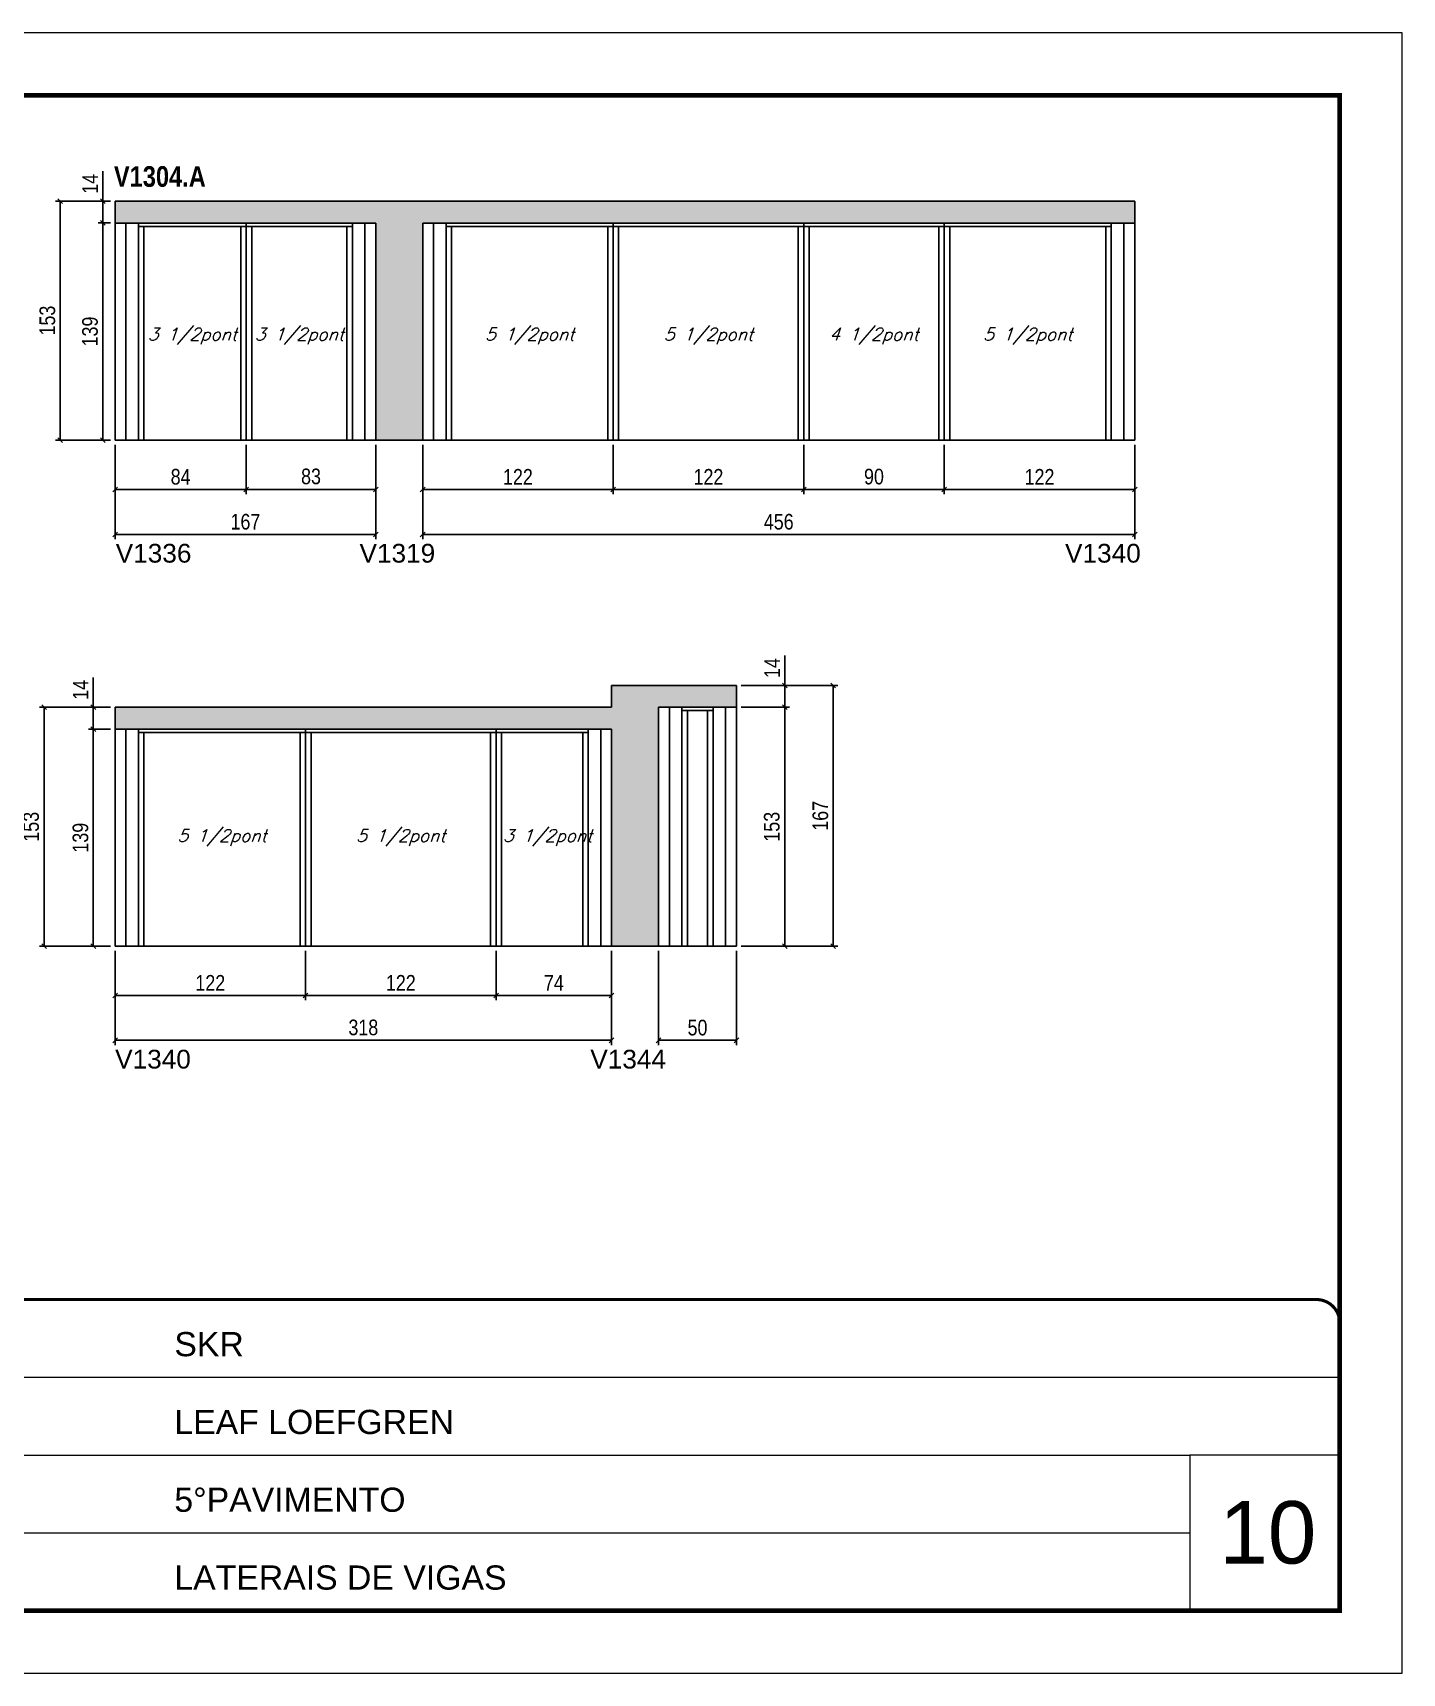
# Model space of a CAD drawing. Extents: x 3309 to 10384, y -2522 to 14608.
# Drawn here: x 5516 to 6393, y 11261 to 12311 of the extents above; entities that cross this region are included whole.
import ezdxf

# ---------------------------------------------------------------- set-up
doc = ezdxf.new("R2010")
doc.units = 0
doc.linetypes.add('CONTINUO', pattern=[0])
doc.linetypes.add('DASHED', pattern=[0.75, 0.5, -0.25])
for name, color, linetype in [('5', 5, 'Continuous'), ('COTA', 241, 'Continuous'), ('NOMENCLATURA', 7, 'Continuous'), ('Painéis', 200, 'Continuous'), ('SARR_2.2x7', 40, 'Continuous'), ('SARR_3.5x7', 81, 'Continuous'), ('texto', 7, 'Continuous')]:
    doc.layers.add(name, color=color, linetype=linetype)
for name, color, linetype, lineweight in [('CARIMBO', 255, 'Continuous', 9), ('Folhas', 255, 'Continuous', 9), ('SARRAFO DE PRESSAO', 251, 'DASHED', 9)]:
    doc.layers.add(name, color=color, linetype=linetype, lineweight=lineweight)
doc.styles.add('ARIAL', font='arial.ttf')
doc.styles.add('COTA TECNICA', font='techl___.ttf', dxfattribs={"height": 10})
doc.styles.add('Romans', font='romans.shx')
doc.styles.get("Standard").update_dxf_attribs({"font": 'arial.ttf'})
doc.styles.add('TECNICA', font='techb___.ttf', dxfattribs={"height": 10})
doc.dimstyles.new('PAINEL', dxfattribs={"dimtxt": 10, "dimasz": 3, "dimexe": 3, "dimexo": 3, "dimgap": 3, "dimtad": 1, "dimdec": 1, "dimzin": 12, "dimdsep": 46, "dimtxsty": 'COTA TECNICA', "dimblk1": 'OBLIQUE', "dimblk2": 'OBLIQUE', "dimsah": 1, "dimcen": 0.9, "dimclrd": 4, "dimclre": 4, "dimclrt": 240, "dimadec": 1, "dimazin": 3, "dimtfac": 1, "dimtdec": 1, "dimtmove": 0, "dimatfit": 3, "dimfxl": 1, "dimtolj": 1, "dimtzin": 12, "dimarcsym": 0})

# ---------------------------------------------------------------- blocks, each defined once
blk = doc.blocks.new('9999999999')
at = {"color": 30, "linetype": 'CONTINUO'}
for p, q in [((98564.6, 34379.6), (99584, 34379.6)), ((98564.6, 34329.8), (99488, 34329.8)), ((99584, 34329.8), (99488, 34329.8)), ((99488, 34329.8), (99488, 34230.2)), ((98564.6, 34280), (99488, 34280))]:
    blk.add_line(p, q, dxfattribs=at)
at = {"color": 30, "linetype": 'CONTINUO', "const_width": 2}
blk.add_lwpolyline([(99584, 34230.2), (99584, 34414.4, 0.414214), (99569, 34429.4), (98229, 34429.4, 0.414214), (98214, 34414.4), (98214, 34245.2, 0.414214), (98229, 34230.2), (99584, 34230.2)], format="xyb", dxfattribs=at)
at = {"layer": 'Folhas'}
blk.add_lwpolyline([(98139, 34190.2), (99624, 34190.2), (99624, 35240.2), (98139, 35240.2)], close=True, dxfattribs=at)
at = {"layer": 'Folhas', "color": 30, "const_width": 3}
blk.add_lwpolyline([(98214, 34230.2), (99584, 34230.2), (99584, 35200.2), (98214, 35200.2)], close=True, dxfattribs=at)
at = {"color": 7, "linetype": 'Continuous', "ltscale": 5, "style": 'ARIAL'}
for s, height, p in [('SKR', 15.48, (98837.7, 34393.1)), ('LEAF LOEFGREN', 15.483, (98837.7, 34343.3)), ('5°PAVIMENTO', 15.483, (98837.7, 34293.5)), ('LATERAIS DE VIGAS', 15.483, (98837.7, 34243.7))]:
    blk.add_text(s, height=height, dxfattribs=at).set_placement(p)
blk = doc.blocks.new('_Oblique')
at = {"color": 0, "linetype": 'ByBlock', "lineweight": -2}
blk.add_line((-0.5, -0.5), (0.5, 0.5), dxfattribs=at)
blk = doc.blocks.new('*D179')
at = {"layer": 'COTA', "color": 4, "linetype": 'ByBlock', "lineweight": -2, "transparency": 16777216}
for p, q in [((5568.6, 12047), (5568.6, 12015.4)), ((5652.6, 12047), (5652.6, 12015.4)), ((5652.6, 12018.4), (5568.6, 12018.4))]:
    blk.add_line(p, q, dxfattribs=at)
at = {"layer": 'Defpoints', "color": 0, "linetype": 'ByBlock', "transparency": 16777216}
for p in [(5568.6, 12050), (5652.6, 12050), (5568.6, 12018.4)]:
    blk.add_point(p, dxfattribs=at)
at = {"layer": 'COTA', "color": 4, "linetype": 'ByBlock', "lineweight": -2, "transparency": 16777216, "xscale": 3, "yscale": 3, "zscale": 3, "rotation": 180}
blk.add_blockref('_Oblique', (5568.6, 12018.4), dxfattribs=at)
at = {"layer": 'COTA', "color": 4, "linetype": 'ByBlock', "lineweight": -2, "transparency": 16777216, "xscale": 3, "yscale": 3, "zscale": 3}
blk.add_blockref('_Oblique', (5652.6, 12018.4), dxfattribs=at)
at = {"layer": 'COTA', "color": 240, "linetype": 'ByBlock', "transparency": 16777216, "insert": (5610.6, 12026.5), "char_height": 10, "attachment_point": 5, "style": 'COTA TECNICA'}
blk.add_mtext('\\A1;84', dxfattribs=at)
blk = doc.blocks.new('*D180')
at = {"layer": 'COTA', "color": 4, "lineweight": -2, "transparency": 16777216}
for p, q in [((5652.6, 12047), (5652.6, 12015.4)), ((5735.6, 12047), (5735.6, 12015.4)), ((5652.6, 12018.4), (5735.6, 12018.4))]:
    blk.add_line(p, q, dxfattribs=at)
at = {"layer": 'Defpoints', "color": 0, "transparency": 16777216}
for p in [(5652.6, 12050), (5735.6, 12050), (5735.6, 12018.4)]:
    blk.add_point(p, dxfattribs=at)
at = {"layer": 'COTA', "color": 4, "lineweight": -2, "transparency": 16777216, "xscale": 3, "yscale": 3, "zscale": 3, "rotation": 180}
blk.add_blockref('_Oblique', (5652.6, 12018.4), dxfattribs=at)
at = {"layer": 'COTA', "color": 4, "lineweight": -2, "transparency": 16777216, "xscale": 3, "yscale": 3, "zscale": 3}
blk.add_blockref('_Oblique', (5735.6, 12018.4), dxfattribs=at)
at = {"layer": 'COTA', "color": 240, "transparency": 16777216, "insert": (5694.1, 12026.7), "char_height": 10, "attachment_point": 5, "style": 'COTA TECNICA'}
blk.add_mtext('\\A1;83', dxfattribs=at)
blk = doc.blocks.new('*D181')
at = {"layer": 'COTA', "color": 4, "lineweight": -2, "transparency": 16777216}
for p, q in [((5565.6, 12189), (5557.8, 12189)), ((5560.8, 12189), (5560.8, 12050)), ((5565.6, 12050), (5557.8, 12050))]:
    blk.add_line(p, q, dxfattribs=at)
at = {"layer": 'Defpoints', "color": 0, "transparency": 16777216}
for p in [(5568.6, 12189), (5560.8, 12050), (5568.6, 12050)]:
    blk.add_point(p, dxfattribs=at)
at = {"layer": 'COTA', "color": 4, "lineweight": -2, "transparency": 16777216, "xscale": 3, "yscale": 3, "zscale": 3}
for p, rotation in [((5560.8, 12189), 90), ((5560.8, 12050), 270)]:
    blk.add_blockref('_Oblique', p, dxfattribs=dict(at, rotation=rotation))
at = {"layer": 'COTA', "color": 240, "transparency": 16777216, "insert": (5552.6, 12119.5), "char_height": 10, "attachment_point": 5, "rotation": 90, "style": 'COTA TECNICA'}
blk.add_mtext('\\A1;139', dxfattribs=at)
blk = doc.blocks.new('*D182')
at = {"layer": 'COTA', "color": 4, "lineweight": -2, "transparency": 16777216}
for p, q in [((5560.8, 12203), (5560.8, 12222.1)), ((5565.6, 12203), (5557.8, 12203)), ((5560.8, 12189), (5560.8, 12203)), ((5565.6, 12189), (5557.8, 12189))]:
    blk.add_line(p, q, dxfattribs=at)
at = {"layer": 'Defpoints', "color": 0, "transparency": 16777216}
for p in [(5560.8, 12203), (5568.6, 12203), (5568.6, 12189)]:
    blk.add_point(p, dxfattribs=at)
at = {"layer": 'COTA', "color": 4, "lineweight": -2, "transparency": 16777216, "xscale": 3, "yscale": 3, "zscale": 3}
for p, rotation in [((5560.8, 12203), 90), ((5560.8, 12189), 270)]:
    blk.add_blockref('_Oblique', p, dxfattribs=dict(at, rotation=rotation))
at = {"layer": 'COTA', "color": 240, "transparency": 16777216, "insert": (5552.7, 12214), "char_height": 10, "attachment_point": 5, "rotation": 90, "style": 'COTA TECNICA'}
blk.add_mtext('\\A1;14', dxfattribs=at)
blk = doc.blocks.new('*D183')
at = {"layer": 'COTA', "color": 4, "lineweight": -2, "transparency": 16777216}
for p, q in [((5565.6, 12203), (5530.5, 12203)), ((5533.5, 12050), (5533.5, 12203)), ((5565.6, 12050), (5530.5, 12050))]:
    blk.add_line(p, q, dxfattribs=at)
at = {"layer": 'Defpoints', "color": 0, "transparency": 16777216}
for p in [(5533.5, 12203), (5568.6, 12203), (5568.6, 12050)]:
    blk.add_point(p, dxfattribs=at)
at = {"layer": 'COTA', "color": 4, "lineweight": -2, "transparency": 16777216, "xscale": 3, "yscale": 3, "zscale": 3}
for p, rotation in [((5533.5, 12203), 90), ((5533.5, 12050), 270)]:
    blk.add_blockref('_Oblique', p, dxfattribs=dict(at, rotation=rotation))
at = {"layer": 'COTA', "color": 240, "transparency": 16777216, "insert": (5525.3, 12126.5), "char_height": 10, "attachment_point": 5, "rotation": 90, "style": 'COTA TECNICA'}
blk.add_mtext('\\A1;153', dxfattribs=at)
blk = doc.blocks.new('*D184')
at = {"layer": 'COTA', "color": 4, "lineweight": -2, "transparency": 16777216}
for p, q in [((5568.6, 12047), (5568.6, 11986.6)), ((5735.6, 12047), (5735.6, 11986.6)), ((5735.6, 11989.6), (5568.6, 11989.6))]:
    blk.add_line(p, q, dxfattribs=at)
at = {"layer": 'Defpoints', "color": 0, "transparency": 16777216}
for p in [(5568.6, 12050), (5735.6, 12050), (5568.6, 11989.6)]:
    blk.add_point(p, dxfattribs=at)
at = {"layer": 'COTA', "color": 4, "lineweight": -2, "transparency": 16777216, "xscale": 3, "yscale": 3, "zscale": 3, "rotation": 180}
blk.add_blockref('_Oblique', (5568.6, 11989.6), dxfattribs=at)
at = {"layer": 'COTA', "color": 4, "lineweight": -2, "transparency": 16777216, "xscale": 3, "yscale": 3, "zscale": 3}
blk.add_blockref('_Oblique', (5735.6, 11989.6), dxfattribs=at)
at = {"layer": 'COTA', "color": 240, "transparency": 16777216, "insert": (5652.1, 11997.7), "char_height": 10, "attachment_point": 5, "style": 'COTA TECNICA'}
blk.add_mtext('\\A1;167', dxfattribs=at)
blk = doc.blocks.new('*D185')
at = {"layer": 'COTA', "color": 4, "linetype": 'ByBlock', "lineweight": -2, "transparency": 16777216}
for p, q in [((5765.6, 12047), (5765.6, 12015.4)), ((5887.6, 12047), (5887.6, 12015.4)), ((5887.6, 12018.4), (5765.6, 12018.4))]:
    blk.add_line(p, q, dxfattribs=at)
at = {"layer": 'Defpoints', "color": 0, "linetype": 'ByBlock', "transparency": 16777216}
for p in [(5765.6, 12050), (5887.6, 12050), (5765.6, 12018.4)]:
    blk.add_point(p, dxfattribs=at)
at = {"layer": 'COTA', "color": 4, "linetype": 'ByBlock', "lineweight": -2, "transparency": 16777216, "xscale": 3, "yscale": 3, "zscale": 3, "rotation": 180}
blk.add_blockref('_Oblique', (5765.6, 12018.4), dxfattribs=at)
at = {"layer": 'COTA', "color": 4, "linetype": 'ByBlock', "lineweight": -2, "transparency": 16777216, "xscale": 3, "yscale": 3, "zscale": 3}
blk.add_blockref('_Oblique', (5887.6, 12018.4), dxfattribs=at)
at = {"layer": 'COTA', "color": 240, "linetype": 'ByBlock', "transparency": 16777216, "insert": (5826.6, 12026.5), "char_height": 10, "attachment_point": 5, "style": 'COTA TECNICA'}
blk.add_mtext('\\A1;122', dxfattribs=at)
blk = doc.blocks.new('*D186')
at = {"layer": 'COTA', "color": 4, "lineweight": -2, "transparency": 16777216}
for p, q in [((5887.6, 12047), (5887.6, 12015.4)), ((6009.6, 12047), (6009.6, 12015.4)), ((5887.6, 12018.4), (6009.6, 12018.4))]:
    blk.add_line(p, q, dxfattribs=at)
at = {"layer": 'Defpoints', "color": 0, "transparency": 16777216}
for p in [(5887.6, 12050), (6009.6, 12050), (6009.6, 12018.4)]:
    blk.add_point(p, dxfattribs=at)
at = {"layer": 'COTA', "color": 4, "lineweight": -2, "transparency": 16777216, "xscale": 3, "yscale": 3, "zscale": 3, "rotation": 180}
blk.add_blockref('_Oblique', (5887.6, 12018.4), dxfattribs=at)
at = {"layer": 'COTA', "color": 4, "lineweight": -2, "transparency": 16777216, "xscale": 3, "yscale": 3, "zscale": 3}
blk.add_blockref('_Oblique', (6009.6, 12018.4), dxfattribs=at)
at = {"layer": 'COTA', "color": 240, "transparency": 16777216, "insert": (5948.6, 12026.5), "char_height": 10, "attachment_point": 5, "style": 'COTA TECNICA'}
blk.add_mtext('\\A1;122', dxfattribs=at)
blk = doc.blocks.new('*D187')
at = {"layer": 'COTA', "color": 4, "lineweight": -2, "transparency": 16777216}
for p, q in [((6099.6, 12047), (6099.6, 12015.4)), ((6221.6, 12047), (6221.6, 12015.4)), ((6099.6, 12018.4), (6221.6, 12018.4))]:
    blk.add_line(p, q, dxfattribs=at)
at = {"layer": 'Defpoints', "color": 0, "transparency": 16777216}
for p in [(6099.6, 12050), (6221.6, 12050), (6221.6, 12018.4)]:
    blk.add_point(p, dxfattribs=at)
at = {"layer": 'COTA', "color": 4, "lineweight": -2, "transparency": 16777216, "xscale": 3, "yscale": 3, "zscale": 3, "rotation": 180}
blk.add_blockref('_Oblique', (6099.6, 12018.4), dxfattribs=at)
at = {"layer": 'COTA', "color": 4, "lineweight": -2, "transparency": 16777216, "xscale": 3, "yscale": 3, "zscale": 3}
blk.add_blockref('_Oblique', (6221.6, 12018.4), dxfattribs=at)
at = {"layer": 'COTA', "color": 240, "transparency": 16777216, "insert": (6160.6, 12026.5), "char_height": 10, "attachment_point": 5, "style": 'COTA TECNICA'}
blk.add_mtext('\\A1;122', dxfattribs=at)
blk = doc.blocks.new('*D188')
at = {"layer": 'COTA', "color": 4, "lineweight": -2, "transparency": 16777216}
for p, q in [((6009.6, 12047), (6009.6, 12015.4)), ((6099.6, 12047), (6099.6, 12015.4)), ((6009.6, 12018.4), (6099.6, 12018.4))]:
    blk.add_line(p, q, dxfattribs=at)
at = {"layer": 'Defpoints', "color": 0, "transparency": 16777216}
for p in [(6009.6, 12050), (6099.6, 12050), (6099.6, 12018.4)]:
    blk.add_point(p, dxfattribs=at)
at = {"layer": 'COTA', "color": 4, "lineweight": -2, "transparency": 16777216, "xscale": 3, "yscale": 3, "zscale": 3, "rotation": 180}
blk.add_blockref('_Oblique', (6009.6, 12018.4), dxfattribs=at)
at = {"layer": 'COTA', "color": 4, "lineweight": -2, "transparency": 16777216, "xscale": 3, "yscale": 3, "zscale": 3}
blk.add_blockref('_Oblique', (6099.6, 12018.4), dxfattribs=at)
at = {"layer": 'COTA', "color": 240, "transparency": 16777216, "insert": (6054.6, 12026.6), "char_height": 10, "attachment_point": 5, "style": 'COTA TECNICA'}
blk.add_mtext('\\A1;90', dxfattribs=at)
blk = doc.blocks.new('*D189')
at = {"layer": 'COTA', "color": 4, "lineweight": -2, "transparency": 16777216}
for p, q in [((5765.6, 12047), (5765.6, 11986.6)), ((6221.6, 12047), (6221.6, 11986.6)), ((6221.6, 11989.6), (5765.6, 11989.6))]:
    blk.add_line(p, q, dxfattribs=at)
at = {"layer": 'Defpoints', "color": 0, "transparency": 16777216}
for p in [(5765.6, 12050), (6221.6, 12050), (5765.6, 11989.6)]:
    blk.add_point(p, dxfattribs=at)
at = {"layer": 'COTA', "color": 4, "lineweight": -2, "transparency": 16777216, "xscale": 3, "yscale": 3, "zscale": 3, "rotation": 180}
blk.add_blockref('_Oblique', (5765.6, 11989.6), dxfattribs=at)
at = {"layer": 'COTA', "color": 4, "lineweight": -2, "transparency": 16777216, "xscale": 3, "yscale": 3, "zscale": 3}
blk.add_blockref('_Oblique', (6221.6, 11989.6), dxfattribs=at)
at = {"layer": 'COTA', "color": 240, "transparency": 16777216, "insert": (5993.6, 11997.7), "char_height": 10, "attachment_point": 5, "style": 'COTA TECNICA'}
blk.add_mtext('\\A1;456', dxfattribs=at)
blk = doc.blocks.new('*D190')
at = {"layer": 'COTA', "color": 4, "linetype": 'ByBlock', "lineweight": -2, "transparency": 16777216}
for p, q in [((5568.6, 11723), (5568.6, 11691.5)), ((5690.6, 11723), (5690.6, 11691.5)), ((5690.6, 11694.5), (5568.6, 11694.5))]:
    blk.add_line(p, q, dxfattribs=at)
at = {"layer": 'Defpoints', "color": 0, "linetype": 'ByBlock', "transparency": 16777216}
for p in [(5568.6, 11726), (5690.6, 11726), (5568.6, 11694.5)]:
    blk.add_point(p, dxfattribs=at)
at = {"layer": 'COTA', "color": 4, "linetype": 'ByBlock', "lineweight": -2, "transparency": 16777216, "xscale": 3, "yscale": 3, "zscale": 3, "rotation": 180}
blk.add_blockref('_Oblique', (5568.6, 11694.5), dxfattribs=at)
at = {"layer": 'COTA', "color": 4, "linetype": 'ByBlock', "lineweight": -2, "transparency": 16777216, "xscale": 3, "yscale": 3, "zscale": 3}
blk.add_blockref('_Oblique', (5690.6, 11694.5), dxfattribs=at)
at = {"layer": 'COTA', "color": 240, "linetype": 'ByBlock', "transparency": 16777216, "insert": (5629.6, 11702.6), "char_height": 10, "attachment_point": 5, "style": 'COTA TECNICA'}
blk.add_mtext('\\A1;122', dxfattribs=at)
blk = doc.blocks.new('*D191')
at = {"layer": 'COTA', "color": 4, "lineweight": -2, "transparency": 16777216}
for p, q in [((5690.6, 11723), (5690.6, 11691.5)), ((5812.6, 11723), (5812.6, 11691.5)), ((5690.6, 11694.5), (5812.6, 11694.5))]:
    blk.add_line(p, q, dxfattribs=at)
at = {"layer": 'Defpoints', "color": 0, "transparency": 16777216}
for p in [(5690.6, 11726), (5812.6, 11726), (5812.6, 11694.5)]:
    blk.add_point(p, dxfattribs=at)
at = {"layer": 'COTA', "color": 4, "lineweight": -2, "transparency": 16777216, "xscale": 3, "yscale": 3, "zscale": 3, "rotation": 180}
blk.add_blockref('_Oblique', (5690.6, 11694.5), dxfattribs=at)
at = {"layer": 'COTA', "color": 4, "lineweight": -2, "transparency": 16777216, "xscale": 3, "yscale": 3, "zscale": 3}
blk.add_blockref('_Oblique', (5812.6, 11694.5), dxfattribs=at)
at = {"layer": 'COTA', "color": 240, "transparency": 16777216, "insert": (5751.6, 11702.6), "char_height": 10, "attachment_point": 5, "style": 'COTA TECNICA'}
blk.add_mtext('\\A1;122', dxfattribs=at)
blk = doc.blocks.new('*D192')
at = {"layer": 'COTA', "color": 4, "lineweight": -2, "transparency": 16777216}
for p, q in [((5812.6, 11723), (5812.6, 11691.5)), ((5886.6, 11723), (5886.6, 11691.5)), ((5812.6, 11694.5), (5886.6, 11694.5))]:
    blk.add_line(p, q, dxfattribs=at)
at = {"layer": 'Defpoints', "color": 0, "transparency": 16777216}
for p in [(5812.6, 11726), (5886.6, 11726), (5886.6, 11694.5)]:
    blk.add_point(p, dxfattribs=at)
at = {"layer": 'COTA', "color": 4, "lineweight": -2, "transparency": 16777216, "xscale": 3, "yscale": 3, "zscale": 3, "rotation": 180}
blk.add_blockref('_Oblique', (5812.6, 11694.5), dxfattribs=at)
at = {"layer": 'COTA', "color": 4, "lineweight": -2, "transparency": 16777216, "xscale": 3, "yscale": 3, "zscale": 3}
blk.add_blockref('_Oblique', (5886.6, 11694.5), dxfattribs=at)
at = {"layer": 'COTA', "color": 240, "transparency": 16777216, "insert": (5849.6, 11702.6), "char_height": 10, "attachment_point": 5, "style": 'COTA TECNICA'}
blk.add_mtext('\\A1;74', dxfattribs=at)
blk = doc.blocks.new('*D193')
at = {"layer": 'COTA', "color": 4, "lineweight": -2, "transparency": 16777216}
for p, q in [((5554.7, 11879), (5554.7, 11898.1)), ((5565.6, 11879), (5551.7, 11879)), ((5554.7, 11865), (5554.7, 11879)), ((5565.6, 11865), (5551.7, 11865))]:
    blk.add_line(p, q, dxfattribs=at)
at = {"layer": 'Defpoints', "color": 0, "transparency": 16777216}
for p in [(5554.7, 11879), (5568.6, 11879), (5568.6, 11865)]:
    blk.add_point(p, dxfattribs=at)
at = {"layer": 'COTA', "color": 4, "lineweight": -2, "transparency": 16777216, "xscale": 3, "yscale": 3, "zscale": 3}
for p, rotation in [((5554.7, 11879), 90), ((5554.7, 11865), 270)]:
    blk.add_blockref('_Oblique', p, dxfattribs=dict(at, rotation=rotation))
at = {"layer": 'COTA', "color": 240, "transparency": 16777216, "insert": (5546.6, 11890.1), "char_height": 10, "attachment_point": 5, "rotation": 90, "style": 'COTA TECNICA'}
blk.add_mtext('\\A1;14', dxfattribs=at)
blk = doc.blocks.new('*D194')
at = {"layer": 'COTA', "color": 4, "lineweight": -2, "transparency": 16777216}
for p, q in [((5565.6, 11865), (5551.7, 11865)), ((5554.7, 11865), (5554.7, 11726)), ((5565.6, 11726), (5551.7, 11726))]:
    blk.add_line(p, q, dxfattribs=at)
at = {"layer": 'Defpoints', "color": 0, "transparency": 16777216}
for p in [(5568.6, 11865), (5554.7, 11726), (5568.6, 11726)]:
    blk.add_point(p, dxfattribs=at)
at = {"layer": 'COTA', "color": 4, "lineweight": -2, "transparency": 16777216, "xscale": 3, "yscale": 3, "zscale": 3}
for p, rotation in [((5554.7, 11865), 90), ((5554.7, 11726), 270)]:
    blk.add_blockref('_Oblique', p, dxfattribs=dict(at, rotation=rotation))
at = {"layer": 'COTA', "color": 240, "transparency": 16777216, "insert": (5546.5, 11795.5), "char_height": 10, "attachment_point": 5, "rotation": 90, "style": 'COTA TECNICA'}
blk.add_mtext('\\A1;139', dxfattribs=at)
blk = doc.blocks.new('*D195')
at = {"layer": 'COTA', "color": 4, "lineweight": -2, "transparency": 16777216}
for p, q in [((5565.6, 11879), (5520.2, 11879)), ((5523.2, 11726), (5523.2, 11879)), ((5565.6, 11726), (5520.2, 11726))]:
    blk.add_line(p, q, dxfattribs=at)
at = {"layer": 'Defpoints', "color": 0, "transparency": 16777216}
for p in [(5523.2, 11879), (5568.6, 11879), (5568.6, 11726)]:
    blk.add_point(p, dxfattribs=at)
at = {"layer": 'COTA', "color": 4, "lineweight": -2, "transparency": 16777216, "xscale": 3, "yscale": 3, "zscale": 3}
for p, rotation in [((5523.2, 11879), 90), ((5523.2, 11726), 270)]:
    blk.add_blockref('_Oblique', p, dxfattribs=dict(at, rotation=rotation))
at = {"layer": 'COTA', "color": 240, "transparency": 16777216, "insert": (5514.9, 11802.5), "char_height": 10, "attachment_point": 5, "rotation": 90, "style": 'COTA TECNICA'}
blk.add_mtext('\\A1;153', dxfattribs=at)
blk = doc.blocks.new('*D196')
at = {"layer": 'COTA', "color": 4, "lineweight": -2, "transparency": 16777216}
for p, q in [((5916.6, 11723), (5916.6, 11662.8)), ((5966.6, 11723), (5966.6, 11662.8)), ((5916.6, 11665.8), (5966.6, 11665.8))]:
    blk.add_line(p, q, dxfattribs=at)
at = {"layer": 'Defpoints', "color": 0, "transparency": 16777216}
for p in [(5916.6, 11726), (5966.6, 11726), (5966.6, 11665.8)]:
    blk.add_point(p, dxfattribs=at)
at = {"layer": 'COTA', "color": 4, "lineweight": -2, "transparency": 16777216, "xscale": 3, "yscale": 3, "zscale": 3, "rotation": 180}
blk.add_blockref('_Oblique', (5916.6, 11665.8), dxfattribs=at)
at = {"layer": 'COTA', "color": 4, "lineweight": -2, "transparency": 16777216, "xscale": 3, "yscale": 3, "zscale": 3}
blk.add_blockref('_Oblique', (5966.6, 11665.8), dxfattribs=at)
at = {"layer": 'COTA', "color": 240, "transparency": 16777216, "insert": (5941.6, 11673.9), "char_height": 10, "attachment_point": 5, "style": 'COTA TECNICA'}
blk.add_mtext('\\A1;50', dxfattribs=at)
blk = doc.blocks.new('*D197')
at = {"layer": 'COTA', "color": 4, "lineweight": -2, "transparency": 16777216}
for p, q in [((5969.6, 11879), (6000.5, 11879)), ((5997.5, 11879), (5997.5, 11726)), ((5969.6, 11726), (6000.5, 11726))]:
    blk.add_line(p, q, dxfattribs=at)
at = {"layer": 'Defpoints', "color": 0, "transparency": 16777216}
for p in [(5966.6, 11879), (5966.6, 11726), (5997.5, 11726)]:
    blk.add_point(p, dxfattribs=at)
at = {"layer": 'COTA', "color": 4, "lineweight": -2, "transparency": 16777216, "xscale": 3, "yscale": 3, "zscale": 3}
for p, rotation in [((5997.5, 11879), 90), ((5997.5, 11726), 270)]:
    blk.add_blockref('_Oblique', p, dxfattribs=dict(at, rotation=rotation))
at = {"layer": 'COTA', "color": 240, "transparency": 16777216, "insert": (5989.2, 11802.5), "char_height": 10, "attachment_point": 5, "rotation": 90, "style": 'COTA TECNICA'}
blk.add_mtext('\\A1;153', dxfattribs=at)
blk = doc.blocks.new('*D198')
at = {"layer": 'COTA', "color": 4, "lineweight": -2, "transparency": 16777216}
for p, q in [((5997.5, 11893), (5997.5, 11912.1)), ((5969.6, 11893), (6000.5, 11893)), ((5997.5, 11879), (5997.5, 11893)), ((5969.6, 11879), (6000.5, 11879))]:
    blk.add_line(p, q, dxfattribs=at)
at = {"layer": 'Defpoints', "color": 0, "transparency": 16777216}
for p in [(5966.6, 11893), (5997.5, 11893), (5966.6, 11879)]:
    blk.add_point(p, dxfattribs=at)
at = {"layer": 'COTA', "color": 4, "lineweight": -2, "transparency": 16777216, "xscale": 3, "yscale": 3, "zscale": 3}
for p, rotation in [((5997.5, 11893), 90), ((5997.5, 11879), 270)]:
    blk.add_blockref('_Oblique', p, dxfattribs=dict(at, rotation=rotation))
at = {"layer": 'COTA', "color": 240, "transparency": 16777216, "insert": (5989.4, 11904.1), "char_height": 10, "attachment_point": 5, "rotation": 90, "style": 'COTA TECNICA'}
blk.add_mtext('\\A1;14', dxfattribs=at)
blk = doc.blocks.new('*D199')
at = {"layer": 'COTA', "color": 4, "lineweight": -2, "transparency": 16777216}
for p, q in [((5969.6, 11893), (6031.4, 11893)), ((6028.4, 11726), (6028.4, 11893)), ((5969.6, 11726), (6031.4, 11726))]:
    blk.add_line(p, q, dxfattribs=at)
at = {"layer": 'Defpoints', "color": 0, "transparency": 16777216}
for p in [(5966.6, 11893), (6028.4, 11893), (5966.6, 11726)]:
    blk.add_point(p, dxfattribs=at)
at = {"layer": 'COTA', "color": 4, "lineweight": -2, "transparency": 16777216, "xscale": 3, "yscale": 3, "zscale": 3}
for p, rotation in [((6028.4, 11893), 90), ((6028.4, 11726), 270)]:
    blk.add_blockref('_Oblique', p, dxfattribs=dict(at, rotation=rotation))
at = {"layer": 'COTA', "color": 240, "transparency": 16777216, "insert": (6020.3, 11809.5), "char_height": 10, "attachment_point": 5, "rotation": 90, "style": 'COTA TECNICA'}
blk.add_mtext('\\A1;167', dxfattribs=at)
blk = doc.blocks.new('*D200')
at = {"layer": 'COTA', "color": 4, "lineweight": -2, "transparency": 16777216}
for p, q in [((5568.6, 11723), (5568.6, 11662.8)), ((5886.6, 11723), (5886.6, 11662.8)), ((5886.6, 11665.8), (5568.6, 11665.8))]:
    blk.add_line(p, q, dxfattribs=at)
at = {"layer": 'Defpoints', "color": 0, "transparency": 16777216}
for p in [(5568.6, 11726), (5886.6, 11726), (5568.6, 11665.8)]:
    blk.add_point(p, dxfattribs=at)
at = {"layer": 'COTA', "color": 4, "lineweight": -2, "transparency": 16777216, "xscale": 3, "yscale": 3, "zscale": 3, "rotation": 180}
blk.add_blockref('_Oblique', (5568.6, 11665.8), dxfattribs=at)
at = {"layer": 'COTA', "color": 4, "lineweight": -2, "transparency": 16777216, "xscale": 3, "yscale": 3, "zscale": 3}
blk.add_blockref('_Oblique', (5886.6, 11665.8), dxfattribs=at)
at = {"layer": 'COTA', "color": 240, "transparency": 16777216, "insert": (5727.6, 11674), "char_height": 10, "attachment_point": 5, "style": 'COTA TECNICA'}
blk.add_mtext('\\A1;318', dxfattribs=at)

msp = doc.modelspace()

# ---------------------------------------------------------------- hatches: boundary and pattern name
at = {"layer": 'COTA'}
h = msp.add_hatch(dxfattribs=at)
h.set_pattern_fill('AR-CONC', color=256, scale=0.03)
h.set_pattern_definition([(50, (37.3026, -23.449), (5.46554, -0.4781726), [0.5715, -6.2865]), (355, (37.3026, -23.449), (-1.0573026, 5.7317054), [0.4572, -5.0292175]), (100.451445, (37.758, -23.489), (4.4082374, 5.2535326), [0.4857003, -5.3427073]), (46.1842, (37.3026, -21.925), (8.1323712, -1.26127), [0.85725, -9.42975]), (96.63556, (37.98, -22.03), (7.122124, 7.4227837), [0.7285507, -8.014068]), (351.18415, (37.303, -21.925), (7.122124, 7.4227837), [0.685799, -7.543792]), (21, (38.0646, -22.306), (4.5484317, -3.067956), [0.5715, -6.2865]), (326, (38.0646, -22.306), (1.8540609, 5.525639), [0.4572, -5.0292]), (71.451445, (38.4436, -22.562), (6.4024926, 2.457683), [0.4857003, -5.3426981]), (37.5, (37.3026, -23.449), (0.0926581, 2.53665117), [0, -4.96824, 0, -5.1054, 0, -5.04825]), (7.5, (37.3026, -23.449), (2.0045899, 3.00541724), [0, -2.91084, 0, -4.85394, 0, -1.92405]), (327.5, (35.6033, -23.449), (4.06771786, -0.17186232), [0, -1.905, 0, -5.9436, 0, -7.8867]), (317.5, (34.8413, -23.449), (4.4438754, 0.7627947), [0, -2.4765, 0, -3.94716, 0, -5.6007])])
h.paths.add_polyline_path([(5735.6, 12049.95), (5765.6, 12049.95), (5765.6, 12188.95), (6221.6, 12188.95), (6221.6, 12202.95), (5568.6, 12202.95), (5568.6, 12188.95), (5735.6, 12188.95)])
h = msp.add_hatch(dxfattribs=at)
h.set_pattern_fill('AR-CONC', color=256, scale=0.03)
h.set_pattern_definition([(50, (37.3026, -58.06), (5.46554, -0.4781726), [0.5715, -6.2865]), (355, (37.3026, -58.06), (-1.0573026, 5.7317054), [0.4572, -5.0292175]), (100.451445, (37.758, -58.1), (4.4082374, 5.2535326), [0.4857003, -5.3427073]), (46.1842, (37.3026, -56.536), (8.1323712, -1.26127), [0.85725, -9.42975]), (96.63556, (37.98, -56.641), (7.122124, 7.4227837), [0.7285507, -8.014068]), (351.18415, (37.303, -56.536), (7.122124, 7.422784), [0.685799, -7.543792]), (21, (38.0646, -56.917), (4.5484317, -3.067956), [0.5715, -6.2865]), (326, (38.0646, -56.917), (1.8540609, 5.525639), [0.4572, -5.0292]), (71.451445, (38.4436, -57.1726), (6.4024926, 2.457683), [0.4857003, -5.3426981]), (37.5, (37.3026, -58.06), (0.0926581, 2.53665117), [0, -4.96824, 0, -5.1054, 0, -5.04825]), (7.5, (37.3026, -58.06), (2.0045899, 3.00541724), [0, -2.91084, 0, -4.85394, 0, -1.92405]), (327.5, (35.6033, -58.06), (4.06771786, -0.17186232), [0, -1.905, 0, -5.9436, 0, -7.8867]), (317.5, (34.8413, -58.06), (4.4438754, 0.7627947), [0, -2.4765, 0, -3.94716, 0, -5.6007])])
h.paths.add_polyline_path([(5886.6, 11726.02), (5916.6, 11726.02), (5916.6, 11879.02), (5966.6, 11879.02), (5966.6, 11893.02), (5886.6, 11893.02), (5886.6, 11879.02), (5568.6, 11879.02), (5568.6, 11865.02), (5886.6, 11865.02)])

# ---------------------------------------------------------------- linework, layer by layer
for p, q in [((5568.6, 12188.95), (5568.6, 12202.95)), ((5568.6, 12202.95), (6221.6, 12202.95)), ((6221.6, 12202.95), (6221.6, 12188.95)), ((5735.6, 12049.95), (5765.6, 12049.95)), ((5886.6, 11879.02), (5886.6, 11893.02)), ((5886.6, 11893.02), (5966.6, 11893.02)), ((5966.6, 11893.02), (5966.6, 11879.02)), ((5568.6, 11865.02), (5568.6, 11879.02)), ((5568.6, 11879.02), (5886.6, 11879.02)), ((5886.6, 11726.02), (5916.6, 11726.02))]:
    msp.add_line(p, q, dxfattribs=at)
at = {"layer": 'Painéis', "linetype": 'ByBlock'}
for p, q in [((5735.6, 12188.95), (5568.6, 12188.95)), ((5568.6, 12049.95), (5568.6, 12188.95)), ((5652.6, 12049.95), (5652.6, 12188.95)), ((5735.6, 12049.95), (5735.6, 12188.95)), ((6221.6, 12188.95), (5765.6, 12188.95)), ((5765.6, 12049.95), (5765.6, 12188.95)), ((5887.6, 12049.95), (5887.6, 12188.95)), ((6009.6, 12049.95), (6009.6, 12188.95)), ((6099.6, 12049.95), (6099.6, 12188.95)), ((6221.6, 12049.95), (6221.6, 12188.95)), ((5735.6, 12049.95), (5568.6, 12049.95)), ((6221.6, 12049.95), (5765.6, 12049.95)), ((5916.6, 11726.02), (5916.6, 11879.02)), ((5916.6, 11879.02), (5966.6, 11879.02)), ((5966.6, 11879.02), (5966.6, 11726.02)), ((5886.6, 11865.02), (5568.6, 11865.02)), ((5568.6, 11726.02), (5568.6, 11865.02)), ((5690.6, 11726.02), (5690.6, 11865.02)), ((5812.6, 11726.02), (5812.6, 11865.02)), ((5886.6, 11726.02), (5886.6, 11865.02)), ((5886.6, 11726.02), (5568.6, 11726.02)), ((5966.6, 11726.02), (5916.6, 11726.02))]:
    msp.add_line(p, q, dxfattribs=at)
at = {"layer": 'SARR_2.2x7', "linetype": 'Continuous'}
for p, q in [((5575.6, 12049.95), (5575.6, 12188.95)), ((5652.6, 12186.75), (5583.6, 12186.75)), ((5720.6, 12186.75), (5652.6, 12186.75)), ((5728.6, 12049.95), (5728.6, 12188.95)), ((5772.6, 12049.95), (5772.6, 12188.95)), ((5887.6, 12186.75), (5780.6, 12186.75)), ((6009.6, 12186.75), (5887.6, 12186.75)), ((6099.6, 12186.75), (6009.6, 12186.75)), ((6206.6, 12186.75), (6099.6, 12186.75)), ((6214.6, 12049.95), (6214.6, 12188.95)), ((5923.6, 11726.02), (5923.6, 11879.02)), ((5951.6, 11876.82), (5931.6, 11876.82)), ((5959.6, 11726.02), (5959.6, 11879.02)), ((5575.6, 11726.02), (5575.6, 11865.02)), ((5879.6, 11726.02), (5879.6, 11865.02)), ((5690.6, 11862.82), (5583.6, 11862.82)), ((5812.6, 11862.82), (5690.6, 11862.82)), ((5871.6, 11862.82), (5812.6, 11862.82))]:
    msp.add_line(p, q, dxfattribs=at)
at = {"layer": 'SARR_3.5x7'}
for p, q in [((5583.6, 12188.95), (5583.6, 12049.95)), ((5587.1, 12186.75), (5587.1, 12049.95)), ((5649.1, 12186.75), (5649.1, 12049.95)), ((5656.1, 12186.75), (5656.1, 12049.95)), ((5717.1, 12186.75), (5717.1, 12049.95)), ((5720.6, 12188.95), (5720.6, 12049.95)), ((5780.6, 12188.95), (5780.6, 12049.95)), ((5784.1, 12186.75), (5784.1, 12049.95)), ((5884.1, 12186.75), (5884.1, 12049.95)), ((5891.1, 12186.75), (5891.1, 12049.95)), ((6006.1, 12186.75), (6006.1, 12049.95)), ((6013.1, 12186.75), (6013.1, 12049.95)), ((6096.1, 12186.75), (6096.1, 12049.95)), ((6103.1, 12186.75), (6103.1, 12049.95)), ((6203.1, 12186.75), (6203.1, 12049.95)), ((6206.6, 12188.95), (6206.6, 12049.95)), ((5931.6, 11879.02), (5931.6, 11726.02)), ((5935.1, 11876.82), (5935.1, 11726.02)), ((5948.1, 11876.82), (5948.1, 11726.02)), ((5951.6, 11879.02), (5951.6, 11726.02)), ((5583.6, 11865.02), (5583.6, 11726.02)), ((5871.6, 11865.02), (5871.6, 11726.02)), ((5587.1, 11862.82), (5587.1, 11726.02)), ((5687.1, 11862.82), (5687.1, 11726.02)), ((5694.1, 11862.82), (5694.1, 11726.02)), ((5809.1, 11862.82), (5809.1, 11726.02)), ((5816.1, 11862.82), (5816.1, 11726.02)), ((5868.1, 11862.82), (5868.1, 11726.02))]:
    msp.add_line(p, q, dxfattribs=at)

# ---------------------------------------------------------------- block references
at = {"layer": 'SARRAFO DE PRESSAO', "color": 6, "linetype": 'ByBlock'}
msp.add_blockref('9999999999', (-93231.11, -22929.5), dxfattribs=at)

# ---------------------------------------------------------------- texts
at = {"layer": '5', "linetype": 'Continuous'}
for s, p in [('V1336', (5569.05, 11971.59)), ('V1319', (5725.16, 11971.59)), ('V1340', (6176.97, 11971.59)), ('V1340', (5568.67, 11647.75)), ('V1344', (5872.96, 11647.75))]:
    msp.add_text(s, height=12, rotation=0.00004, dxfattribs=at).set_placement(p)
at = {"layer": 'CARIMBO', "style": 'ARIAL'}
msp.add_text('10', height=40, dxfattribs=at).set_placement((6275.73, 11330.85))
at = {"layer": 'NOMENCLATURA', "style": 'TECNICA'}
msp.add_text('V1304.A', height=13.2, dxfattribs=at).set_placement((5567.89, 12212.14))
at = {"layer": 'texto', "color": 2, "char_height": 8, "attachment_point": 5, "style": 'Romans'}
for s, insert in [('{\\Q19;\\C256;3 1/2pont}', (5618.1, 12116.45)), ('{\\Q19;\\C256;3 1/2pont}', (5686.6, 12116.45)), ('{\\Q19;\\C256;5 1/2pont}', (5834.1, 12116.45)), ('{\\Q19;\\C256;5 1/2pont}', (5948.6, 12116.45)), ('{\\Q19;\\C256;4 1/2pont}', (6054.6, 12116.45)), ('{\\Q19;\\C256;5 1/2pont}', (6153.1, 12116.45)), ('{\\Q19;\\C256;5 1/2pont}', (5637.1, 11795.52)), ('{\\Q19;\\C256;5 1/2pont}', (5751.6, 11795.52)), ('{\\Q19;\\C256;3 1/2pont}', (5845.6, 11795.52))]:
    msp.add_mtext(s, dxfattribs=dict(at, insert=insert))

# ---------------------------------------------------------------- dimensions: what is measured, and where the dimension line sits
at = {"layer": 'COTA'}
for base, p1, p2, picture, middle in [((5560.8, 12202.95), (5568.6, 12188.95), (5568.6, 12202.95), '*D182', (5552.73, 12214.01)), ((5533.48, 12202.95), (5568.6, 12049.95), (5568.6, 12202.95), '*D183', (5525.26, 12126.45)), ((5560.8, 12049.95), (5568.6, 12188.95), (5568.6, 12049.95), '*D181', (5552.56, 12119.45)), ((5997.47, 11893.02), (5966.6, 11879.02), (5966.6, 11893.02), '*D198', (5989.39, 11904.08)), ((5554.72, 11879.02), (5568.6, 11865.02), (5568.6, 11879.02), '*D193', (5546.65, 11890.08)), ((6028.36, 11893.02), (5966.6, 11726.02), (5966.6, 11893.02), '*D199', (6020.25, 11809.52)), ((5523.16, 11879.02), (5568.6, 11726.02), (5568.6, 11879.02), '*D195', (5514.94, 11802.52)), ((5997.47, 11726.02), (5966.6, 11879.02), (5966.6, 11726.02), '*D197', (5989.25, 11802.52)), ((5554.72, 11726.02), (5568.6, 11865.02), (5568.6, 11726.02), '*D194', (5546.47, 11795.52))]:
    dim = msp.add_linear_dim(base=base, p1=p1, p2=p2, angle=90, dimstyle='PAINEL', dxfattribs=at)
    dim.commit()
    dim.dimension.update_dxf_attribs({"geometry": picture, "text_midpoint": middle})
at = {"layer": 'COTA', "linetype": 'ByBlock'}
for base, p1, p2, picture, middle in [((5568.6, 12018.45), (5652.6, 12049.95), (5568.6, 12049.95), '*D179', (5610.6, 12026.54)), ((5765.6, 12018.45), (5887.6, 12049.95), (5765.6, 12049.95), '*D185', (5826.6, 12026.51)), ((5568.6, 11694.52), (5690.6, 11726.02), (5568.6, 11726.02), '*D190', (5629.6, 11702.58))]:
    dim = msp.add_linear_dim(base=base, p1=p1, p2=p2, angle=180, dimstyle='PAINEL', override={"dimtmove": 1}, dxfattribs=at)
    dim.commit()
    dim.dimension.update_dxf_attribs({"geometry": picture, "text_midpoint": middle})
at = {"layer": 'COTA'}
for base, p1, p2, picture, middle in [((5568.6, 11989.6), (5735.6, 12049.95), (5568.6, 12049.95), '*D184', (5652.1, 11997.71)), ((5735.6, 12018.45), (5652.6, 12049.95), (5735.6, 12049.95), '*D180', (5694.1, 12026.69)), ((5765.6, 11989.6), (6221.6, 12049.95), (5765.6, 12049.95), '*D189', (5993.6, 11997.71)), ((6009.6, 12018.45), (5887.6, 12049.95), (6009.6, 12049.95), '*D186', (5948.6, 12026.51)), ((6099.6, 12018.45), (6009.6, 12049.95), (6099.6, 12049.95), '*D188', (6054.6, 12026.58)), ((6221.6, 12018.45), (6099.6, 12049.95), (6221.6, 12049.95), '*D187', (6160.6, 12026.51)), ((5568.6, 11665.76), (5886.6, 11726.02), (5568.6, 11726.02), '*D200', (5727.6, 11674)), ((5812.6, 11694.52), (5690.6, 11726.02), (5812.6, 11726.02), '*D191', (5751.6, 11702.58)), ((5886.6, 11694.52), (5812.6, 11726.02), (5886.6, 11726.02), '*D192', (5849.6, 11702.59)), ((5966.6, 11665.76), (5916.6, 11726.02), (5966.6, 11726.02), '*D196', (5941.6, 11673.87))]:
    dim = msp.add_linear_dim(base=base, p1=p1, p2=p2, dimstyle='PAINEL', dxfattribs=at)
    dim.commit()
    dim.dimension.update_dxf_attribs({"geometry": picture, "text_midpoint": middle})

doc.saveas('drawing.dxf')
